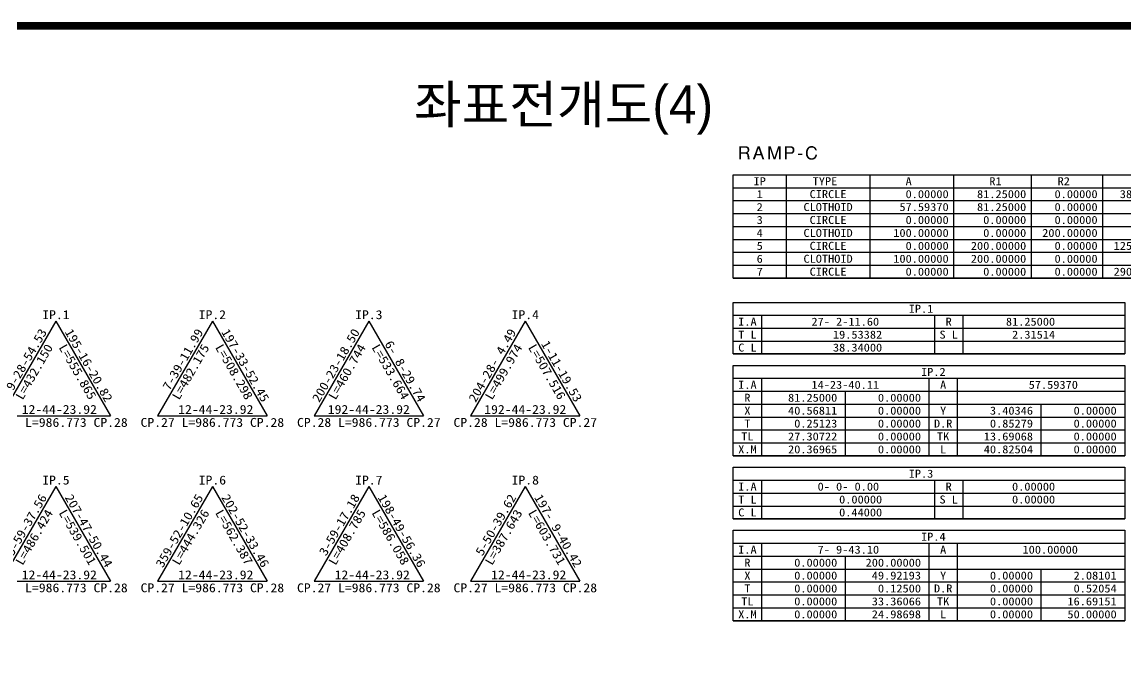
# Model space of a CAD drawing. Header units: feet. Extents: x 229381 to 233586, y 197484 to 200454.
# Drawn here: x 230783 to 232236, y 199515 to 200359 of the extents above; entities that cross this region are included whole.
import ezdxf
from ezdxf.enums import TextEntityAlignment as Align

# ---------------------------------------------------------------- set-up
doc = ezdxf.new("R2010")
doc.units = ezdxf.units.FT
doc.header["$LTSCALE"] = 10
doc.header["$MEASUREMENT"] = 0
for name, color, linetype in [('CA-TABL-LIN1', 4, 'CONTINUOUS'), ('CA-TABL-LIN2', 1, 'CONTINUOUS'), ('CA-TABL-TEX2', 3, 'CONTINUOUS'), ('CX-BORD', 3, 'CONTINUOUS'), ('CX-BORD-LIN1', 4, 'CONTINUOUS'), ('CX-BORD-LIN2', 3, 'CONTINUOUS'), ('CX-BORD-TEX2', 7, 'CONTINUOUS'), ('CX-BORD-TEX3', 6, 'CONTINUOUS'), ('CZ-TEX1', 6, 'CONTINUOUS')]:
    doc.layers.add(name, color=color, linetype=linetype)
doc.styles.add('RP2', font='DotumChe.ttf')
doc.styles.add('TB_TEXT', font='DotumChe.ttf')
doc.styles.add('TB_WBTXT', font='H2GTRE.TTF')
doc.styles.add('TB_WMTXT', font='DotumChe.ttf')

# ---------------------------------------------------------------- blocks, each defined once
blk = doc.blocks.new('CXBLKA1-KHCA')
at = {"layer": 'CX-BORD-LIN1', "const_width": 2}
blk.add_lwpolyline([(796, 0), (0, 0), (0, 554), (796, 554)], close=True, dxfattribs=at)
at = {"layer": 'CX-BORD-LIN1', "style": 'TB_TEXT'}
for tag, height, p in [('TR_RNUM4', 3, (285.11, 26.64)), ('TR_RDAT4', 3.5, (317.5, 27)), ('TR_DGN4', 3.5, (459.12, 27)), ('TR_CHK4', 3.5, (499.12, 27)), ('TR_APP4', 3.5, (539.12, 27)), ('TR_RNUM3', 3, (285.11, 20.64)), ('TR_RDAT3', 3.5, (317.5, 21)), ('TR_DGN3', 3.5, (459.12, 21)), ('TR_CHK3', 3.5, (499.12, 21)), ('TR_APP3', 3.5, (539.12, 21)), ('TR_RNUM2', 3, (285.11, 14.64)), ('TR_RDAT2', 3.5, (317.5, 15)), ('TR_DGN2', 3.5, (459.12, 15)), ('TR_CHK2', 3.5, (499.12, 15)), ('TR_APP2', 3.5, (539.12, 15)), ('TR_RNUM1', 3, (285.11, 8.64)), ('TR_RDAT1', 3.5, (317.5, 9)), ('TR_DGN1', 3.5, (459.12, 9)), ('TR_CHK1', 3.5, (499.12, 9)), ('TR_APP1', 3.5, (539.12, 9))]:
    blk.add_attdef(tag, text='', height=height, dxfattribs=at).set_placement(p, align=Align.MIDDLE_CENTER)
for tag, p in [('TR_RCON4', (342.3, 27)), ('TR_RCON3', (342.3, 21)), ('TR_RCON2', (342.3, 15)), ('TR_RCON1', (342.3, 9))]:
    blk.add_attdef(tag, text='', height=3.5, dxfattribs=at).set_placement(p, align=Align.MIDDLE_LEFT)
at = {"layer": 'CX-BORD-LIN2', "style": 'TB_TEXT'}
blk.add_attdef('TD_VERSION', text='', height=3, rotation=90, dxfattribs=at).set_placement((800.5, 48.01), align=Align.MIDDLE_CENTER)
at = {"layer": 'CX-BORD-TEX2', "style": 'TB_WMTXT'}
for tag, height, p in [('TB_CNAME', 5, (15.34, 531.83)), ('TB_CSCOP', 4, (16.63, 523.83))]:
    blk.add_attdef(tag, text='', height=height, dxfattribs=at).set_placement(p, align=Align.BOTTOM_LEFT)
at = {"layer": 'CX-BORD-TEX2', "style": 'TB_WBTXT'}
for tag, height, p in [('TB_MTITIL', 10, (398, 533.33)), ('TB_STITL', 7, (398, 518.33))]:
    blk.add_attdef(tag, text='', height=height, dxfattribs=at).set_placement(p, align=Align.MIDDLE_CENTER)
at = {"layer": 'CX-BORD-TEX3', "style": 'TB_TEXT'}
for tag, height, p in [('TD_DCOMP', 4.5, (217.5, 25)), ('TD_CSECT', 4.5, (611, 25)), ('TD_CDIST', 4.5, (656, 25)), ('TD_DNAME_TOP', 4.5, (755, 25)), ('TD_DNAME_MAIN', 4.5, (755, 19.01)), ('TD_HSCAL', 4.5, (626.7, 15.24)), ('TD_VSCAL', 4.5, (655.78, 15.24)), ('TD_CCOMP', 4.5, (217.5, 15)), ('TD_DNAME_BOT', 3, (755, 13.65)), ('TD_CNAME', 5, (65, 5.75)), ('TD_FIELD', 4.5, (182.5, 5.53)), ('TD_CSTEP', 4.5, (253.24, 5.53)), ('TD_DWGCODE', 4.5, (641, 5.39)), ('TD_DWGNO', 4.5, (755, 5.39))]:
    blk.add_attdef(tag, text='', height=height, dxfattribs=at).set_placement(p, align=Align.MIDDLE_CENTER)

msp = doc.modelspace()

# ---------------------------------------------------------------- linework, layer by layer
at = {"layer": 'CA-TABL-LIN1', "linetype": 'Continuous'}
for p, q in [((231719.3, 200158.1), (232299.3, 200158.1)), ((231719.3, 200022), (231719.3, 200158.1)), ((232299.3, 200022), (231719.3, 200022)), ((231719.3, 200022), (232299.3, 200022)), ((231719.3, 199990.1), (232234.5, 199990.1)), ((231719.3, 199922.1), (231719.3, 199990.1)), ((232234.5, 199990.1), (232234.5, 199922.1)), ((232234.5, 199922.1), (231719.3, 199922.1)), ((231719.3, 199922.1), (232234.5, 199922.1)), ((231719.3, 199907.1), (232234.5, 199907.1)), ((231719.3, 199788), (231719.3, 199907.1)), ((232234.5, 199907.1), (232234.5, 199788)), ((232234.5, 199788), (231719.3, 199788)), ((231719.3, 199788), (232234.5, 199788)), ((231719.3, 199773.1), (232234.5, 199773.1)), ((231719.3, 199705), (231719.3, 199773.1)), ((232234.5, 199773.1), (232234.5, 199705)), ((232234.5, 199705), (231719.3, 199705)), ((231719.3, 199705), (232234.5, 199705)), ((231719.3, 199690), (232234.5, 199690)), ((231719.3, 199571), (231719.3, 199690)), ((232234.5, 199690), (232234.5, 199571)), ((232234.5, 199571), (231719.3, 199571)), ((231719.3, 199571), (232234.5, 199571))]:
    msp.add_line(p, q, dxfattribs=at)
at = {"layer": 'CA-TABL-LIN2', "linetype": 'Continuous'}
for p, q in [((231789, 200158.1), (231789, 200022)), ((231899.1, 200158.1), (231899.1, 200022)), ((232009.3, 200158.1), (232009.3, 200022)), ((232111.4, 200158.1), (232111.4, 200022)), ((232205.3, 200158.1), (232205.3, 200022)), ((231719.3, 200141), (232299.3, 200141)), ((231719.3, 200124), (232299.3, 200124)), ((231719.3, 200107), (232299.3, 200107)), ((231719.3, 200090), (232299.3, 200090)), ((231719.3, 200073), (232299.3, 200073)), ((231719.3, 200056), (232299.3, 200056)), ((231719.3, 200039), (232299.3, 200039)), ((230827.9, 199965.3), (230755.9, 199840.6)), ((230827.9, 199965.3), (230899.9, 199840.6)), ((231033.8, 199965.3), (230961.8, 199840.6)), ((231033.8, 199965.3), (231105.8, 199840.6)), ((231239.7, 199965.3), (231167.7, 199840.6)), ((231239.7, 199965.3), (231311.7, 199840.6)), ((231445.6, 199965.3), (231373.6, 199840.6)), ((231445.6, 199965.3), (231517.6, 199840.6)), ((231719.3, 199973.1), (232234.5, 199973.1)), ((231756.6, 199973.1), (231756.6, 199922.1)), ((231984.2, 199973.1), (231984.2, 199922.1)), ((232021.4, 199973.1), (232021.4, 199922.1)), ((231719.3, 199956.1), (232234.5, 199956.1)), ((231719.3, 199939.1), (232234.5, 199939.1)), ((231719.3, 199890.1), (232234.5, 199890.1)), ((231756.6, 199890.1), (231756.6, 199788)), ((231976.9, 199890.1), (231976.9, 199788)), ((232014.2, 199890.1), (232014.2, 199788)), ((231719.3, 199873.1), (232234.5, 199873.1)), ((231866.7, 199873.1), (231866.7, 199788)), ((231719.3, 199856.1), (232234.5, 199856.1)), ((232124.3, 199856.1), (232124.3, 199788)), ((230755.9, 199840.6), (230899.9, 199840.6)), ((230961.8, 199840.6), (231105.8, 199840.6)), ((231167.7, 199840.6), (231311.7, 199840.6)), ((231373.6, 199840.6), (231517.6, 199840.6)), ((231719.3, 199839.1), (232234.5, 199839.1)), ((231719.3, 199822.1), (232234.5, 199822.1)), ((231719.3, 199805), (232234.5, 199805)), ((230827.9, 199747.6), (230755.9, 199622.9)), ((230827.9, 199747.6), (230899.9, 199622.9)), ((231033.8, 199747.6), (230961.8, 199622.9)), ((231033.8, 199747.6), (231105.8, 199622.9)), ((231239.7, 199747.6), (231167.7, 199622.9)), ((231239.7, 199747.6), (231311.7, 199622.9)), ((231445.6, 199747.6), (231373.6, 199622.9)), ((231445.6, 199747.6), (231517.6, 199622.9)), ((231719.3, 199756), (232234.5, 199756)), ((231756.6, 199756), (231756.6, 199705)), ((231984.2, 199756), (231984.2, 199705)), ((232021.4, 199756), (232021.4, 199705)), ((231719.3, 199739), (232234.5, 199739)), ((231719.3, 199722), (232234.5, 199722)), ((231719.3, 199673), (232234.5, 199673)), ((231756.6, 199673), (231756.6, 199571)), ((231976.9, 199673), (231976.9, 199571)), ((232014.2, 199673), (232014.2, 199571)), ((231719.3, 199656), (232234.5, 199656)), ((231866.7, 199656), (231866.7, 199571)), ((231719.3, 199639), (232234.5, 199639)), ((232124.3, 199639), (232124.3, 199571)), ((230755.9, 199622.9), (230899.9, 199622.9)), ((230961.8, 199622.9), (231105.8, 199622.9)), ((231167.7, 199622.9), (231311.7, 199622.9)), ((231373.6, 199622.9), (231517.6, 199622.9)), ((231719.3, 199622), (232234.5, 199622)), ((231719.3, 199605), (232234.5, 199605)), ((231719.3, 199588), (232234.5, 199588))]:
    msp.add_line(p, q, dxfattribs=at)
at = {"layer": 'CZ-TEX1'}
for points in [[(231727.3, 200195.5), (231727.3, 200195.4), (231727.3, 200195.5), (231736.8, 200195.4)], [(231727.3, 200195.4), (231727.3, 200194.7), (231736.8, 200195.4), (231738.9, 200194.7)], [(231751.4, 200195.4), (231750.3, 200192.5), (231754.1, 200195.4), (231755.1, 200192.5)], [(231751.4, 200195.5), (231754.1, 200195.4), (231751.4, 200195.5), (231751.4, 200195.4)], [(231765.4, 200195.5), (231765.4, 200195.4), (231765.4, 200195.5), (231768.7, 200195.4)], [(231765.4, 200195.4), (231765.4, 200194.5), (231768.7, 200195.4), (231769, 200194.5)], [(231778.4, 200195.4), (231778.1, 200194.5), (231781.7, 200195.4), (231781.7, 200194.5)], [(231778.5, 200195.5), (231778.4, 200195.4), (231781.7, 200195.5), (231781.7, 200195.4)], [(231787.4, 200195.5), (231787.4, 200195.1), (231795.6, 200195.5), (231797.3, 200195.1)], [(231787.4, 200195.1), (231787.4, 200194.7), (231797.3, 200195.1), (231798, 200194.7)], [(231818.9, 200195), (231818.5, 200194.7), (231825.8, 200195), (231826.4, 200194.7)], [(231821, 200195.7), (231818.9, 200195), (231824.1, 200195.7), (231825.8, 200195)], [(231821.3, 200195.7), (231824.1, 200195.7), (231821.3, 200195.7), (231821, 200195.7)], [(231727.3, 200194.7), (231727.3, 200193.9), (231738.9, 200194.7), (231739.6, 200193.9)], [(231727.3, 200193.9), (231727.3, 200193.6), (231739.6, 200193.9), (231739.8, 200193.6)], [(231727.3, 200193.6), (231727.3, 200193.2), (231729.6, 200193.6), (231729.6, 200193.2)], [(231727.3, 200193.2), (231727.3, 200192.5), (231729.6, 200193.2), (231729.6, 200192.5)], [(231727.3, 200192.5), (231727.3, 200192.2), (231729.6, 200192.5), (231729.6, 200192.2)], [(231727.3, 200192.2), (231727.3, 200191.2), (231729.6, 200192.2), (231729.6, 200191.2)], [(231727.3, 200191.2), (231727.3, 200189.7), (231729.6, 200191.2), (231729.6, 200189.7)], [(231727.3, 200189.7), (231727.3, 200189.4), (231729.6, 200189.7), (231729.6, 200189.4)], [(231727.3, 200189.4), (231727.3, 200188.8), (231729.6, 200189.4), (231729.6, 200188.8)], [(231727.3, 200188.8), (231727.3, 200188.5), (231729.6, 200188.8), (231729.6, 200188.5)], [(231727.3, 200188.5), (231727.3, 200187.8), (231729.6, 200188.5), (231729.6, 200187.8)], [(231727.3, 200187.8), (231727.3, 200187.7), (231729.6, 200187.8), (231729.6, 200187.7)], [(231727.3, 200187.7), (231727.3, 200187.6), (231729.6, 200187.7), (231729.6, 200187.6)], [(231727.3, 200187.6), (231727.3, 200186.9), (231739.1, 200187.6), (231738.3, 200186.9)], [(231727.3, 200186.9), (231727.3, 200186.7), (231738.3, 200186.9), (231738.3, 200186.7)], [(231727.3, 200186.7), (231727.3, 200185.9), (231738.3, 200186.7), (231739.2, 200185.9)], [(231727.3, 200185.9), (231727.3, 200185.6), (231739.2, 200185.9), (231739.3, 200185.6)], [(231727.3, 200185.6), (231727.3, 200185.4), (231729.6, 200185.6), (231729.6, 200185.4)], [(231727.3, 200185.4), (231727.3, 200184.7), (231729.6, 200185.4), (231729.6, 200184.7)], [(231727.3, 200184.7), (231727.3, 200184.6), (231729.6, 200184.7), (231729.6, 200184.6)], [(231727.3, 200184.6), (231727.3, 200183.9), (231729.6, 200184.6), (231729.6, 200183.9)], [(231727.3, 200183.9), (231727.3, 200182.7), (231729.6, 200183.9), (231729.6, 200182.7)], [(231727.3, 200182.7), (231727.3, 200180.4), (231729.6, 200182.7), (231729.6, 200180.4)], [(231736.2, 200187.7), (231735.9, 200187.6), (231739.2, 200187.7), (231739.1, 200187.6)], [(231736, 200193.6), (231737.1, 200193.2), (231739.8, 200193.6), (231740, 200193.2)], [(231736.7, 200187.8), (231736.2, 200187.7), (231739.4, 200187.8), (231739.2, 200187.7)], [(231736.2, 200185.6), (231736.9, 200185.4), (231739.3, 200185.6), (231739.5, 200185.4)], [(231737.5, 200188.5), (231736.7, 200187.8), (231739.9, 200188.5), (231739.4, 200187.8)], [(231736.9, 200185.4), (231737.6, 200184.7), (231739.5, 200185.4), (231739.8, 200184.7)], [(231737.1, 200193.2), (231737.8, 200192.5), (231740, 200193.2), (231740.2, 200192.5)], [(231737.8, 200188.8), (231737.5, 200188.5), (231740, 200188.8), (231739.9, 200188.5)], [(231737.6, 200184.7), (231737.6, 200184.6), (231739.8, 200184.7), (231739.9, 200184.6)], [(231737.6, 200184.6), (231737.9, 200183.9), (231739.9, 200184.6), (231740, 200183.9)], [(231737.8, 200192.5), (231737.9, 200192.2), (231740.2, 200192.5), (231740.3, 200192.2)], [(231738.1, 200189.4), (231737.8, 200188.8), (231740.2, 200189.4), (231740, 200188.8)], [(231737.9, 200192.2), (231738.2, 200191.2), (231740.3, 200192.2), (231740.3, 200191.2)], [(231737.9, 200183.9), (231738, 200182.7), (231740, 200183.9), (231740.3, 200182.7)], [(231738, 200182.7), (231738.1, 200180.4), (231740.3, 200182.7), (231740.4, 200180.4)], [(231738.2, 200191.2), (231738.1, 200189.7), (231740.3, 200191.2), (231740.3, 200189.7)], [(231738.1, 200189.7), (231738.1, 200189.4), (231740.3, 200189.7), (231740.2, 200189.4)], [(231746.5, 200182.2), (231745.1, 200178.7), (231749, 200182.2), (231747.7, 200178.7)], [(231746.9, 200183.4), (231746.5, 200182.2), (231749.4, 200183.4), (231749, 200182.2)], [(231747.6, 200185.2), (231746.9, 200183.4), (231757.7, 200185.2), (231758.3, 200183.4)], [(231748.2, 200186.8), (231747.6, 200185.2), (231750.5, 200186.8), (231749.9, 200185.2)], [(231749, 200188.8), (231748.2, 200186.8), (231751.2, 200188.8), (231750.5, 200186.8)], [(231750.2, 200192.3), (231749, 200188.8), (231752.5, 200192.3), (231751.2, 200188.8)], [(231750.3, 200192.5), (231750.2, 200192.3), (231752.6, 200192.5), (231752.9, 200192.3)], [(231752.6, 200192.5), (231752.5, 200192.3), (231755.1, 200192.5), (231755.2, 200192.3)], [(231752.9, 200192.3), (231754, 200188.8), (231755.2, 200192.3), (231756.4, 200188.8)], [(231754, 200188.8), (231754.6, 200186.8), (231756.4, 200188.8), (231757.1, 200186.8)], [(231754.6, 200186.8), (231755.1, 200185.2), (231757.1, 200186.8), (231757.7, 200185.2)], [(231755.9, 200183.4), (231756.3, 200182.2), (231758.3, 200183.4), (231758.7, 200182.2)], [(231756.3, 200182.2), (231757.5, 200178.7), (231758.7, 200182.2), (231760, 200178.7)], [(231765.4, 200194.5), (231765.4, 200191.9), (231769, 200194.5), (231769.8, 200191.9)], [(231765.4, 200191.9), (231765.4, 200191.8), (231769.8, 200191.9), (231769.9, 200191.8)], [(231765.4, 200191.8), (231765.4, 200191.7), (231767.7, 200191.8), (231767.7, 200191.7)], [(231765.4, 200191.7), (231765.4, 200188.2), (231767.7, 200191.7), (231767.7, 200188.2)], [(231765.4, 200188.2), (231765.4, 200187.9), (231767.7, 200188.2), (231767.7, 200187.9)], [(231765.4, 200187.9), (231765.4, 200186.9), (231767.7, 200187.9), (231767.7, 200186.9)], [(231765.4, 200186.9), (231765.4, 200186.3), (231767.7, 200186.9), (231767.7, 200186.3)], [(231765.4, 200186.3), (231765.4, 200185.1), (231767.7, 200186.3), (231767.7, 200185.1)], [(231765.4, 200185.1), (231765.4, 200185), (231767.7, 200185.1), (231767.7, 200185)], [(231765.4, 200185), (231765.4, 200181.2), (231767.7, 200185), (231767.7, 200181.2)], [(231765.4, 200181.2), (231765.4, 200181.1), (231767.7, 200181.2), (231767.7, 200181.1)], [(231765.4, 200181.1), (231765.4, 200180.7), (231767.7, 200181.1), (231767.7, 200180.7)], [(231765.4, 200180.7), (231765.4, 200178.3), (231767.7, 200180.7), (231767.7, 200178.3)], [(231767.9, 200191.8), (231767.9, 200191.7), (231769.9, 200191.8), (231769.9, 200191.7)], [(231767.9, 200191.7), (231769.1, 200188.2), (231769.9, 200191.7), (231771.1, 200188.2)], [(231769.1, 200188.2), (231769.2, 200187.9), (231771.1, 200188.2), (231771.2, 200187.9)], [(231769.2, 200187.9), (231769.5, 200186.9), (231771.2, 200187.9), (231771.5, 200186.9)], [(231769.5, 200186.9), (231769.7, 200186.3), (231771.5, 200186.9), (231771.7, 200186.3)], [(231769.7, 200186.3), (231770.1, 200185.1), (231771.7, 200186.3), (231772.1, 200185.1)], [(231770.1, 200185.1), (231770.2, 200185), (231772.1, 200185.1), (231772.1, 200185)], [(231770.2, 200185), (231771.4, 200181.2), (231772.1, 200185), (231773.4, 200181.2)], [(231771.4, 200181.2), (231771.5, 200181.1), (231773.4, 200181.2), (231773.4, 200181.1)], [(231771.5, 200181.1), (231771.6, 200180.7), (231775.6, 200181.1), (231775.5, 200180.7)], [(231771.6, 200180.7), (231772.4, 200178.3), (231775.5, 200180.7), (231774.7, 200178.3)], [(231773.7, 200181.2), (231773.4, 200181.1), (231775.7, 200181.2), (231775.6, 200181.1)], [(231774.9, 200185), (231773.7, 200181.2), (231776.9, 200185), (231775.7, 200181.2)], [(231775.3, 200186.3), (231774.9, 200185.1), (231777.3, 200186.3), (231776.9, 200185.1)], [(231774.9, 200185.1), (231774.9, 200185), (231776.9, 200185.1), (231776.9, 200185)], [(231775.5, 200186.9), (231775.3, 200186.3), (231777.5, 200186.9), (231777.3, 200186.3)], [(231775.9, 200187.9), (231775.5, 200186.9), (231777.9, 200187.9), (231777.5, 200186.9)], [(231776, 200188.2), (231775.9, 200187.9), (231778, 200188.2), (231777.9, 200187.9)], [(231777.2, 200191.7), (231776, 200188.2), (231779.2, 200191.7), (231778, 200188.2)], [(231778.1, 200194.5), (231777.2, 200191.9), (231781.7, 200194.5), (231781.7, 200191.9)], [(231777.2, 200191.9), (231777.2, 200191.8), (231779.4, 200191.9), (231779.4, 200191.8)], [(231777.2, 200191.8), (231777.2, 200191.7), (231779.3, 200191.8), (231779.2, 200191.7)], [(231779.4, 200191.9), (231779.3, 200191.8), (231781.7, 200191.9), (231781.7, 200191.8)], [(231779.4, 200191.8), (231779.4, 200191.7), (231781.7, 200191.8), (231781.7, 200191.7)], [(231779.4, 200191.7), (231779.4, 200188.2), (231781.7, 200191.7), (231781.7, 200188.2)], [(231779.4, 200188.2), (231779.4, 200187.9), (231781.7, 200188.2), (231781.7, 200187.9)], [(231779.4, 200187.9), (231779.4, 200186.9), (231781.7, 200187.9), (231781.7, 200186.9)], [(231779.4, 200186.9), (231779.4, 200186.3), (231781.7, 200186.9), (231781.7, 200186.3)], [(231779.4, 200186.3), (231779.4, 200185.1), (231781.7, 200186.3), (231781.7, 200185.1)], [(231779.4, 200185.1), (231779.4, 200185), (231781.7, 200185.1), (231781.7, 200185)], [(231779.4, 200185), (231779.4, 200181.2), (231781.7, 200185), (231781.7, 200181.2)], [(231779.4, 200181.2), (231779.4, 200181.1), (231781.7, 200181.2), (231781.7, 200181.1)], [(231779.4, 200181.1), (231779.4, 200180.7), (231781.7, 200181.1), (231781.7, 200180.7)], [(231779.4, 200180.7), (231779.4, 200178.3), (231781.7, 200180.7), (231781.7, 200178.3)], [(231787.4, 200194.7), (231787.4, 200193.9), (231798, 200194.7), (231798.9, 200193.9)], [(231787.4, 200193.9), (231787.4, 200193.6), (231798.9, 200193.9), (231799, 200193.6)], [(231787.4, 200193.6), (231787.4, 200193.3), (231789.6, 200193.6), (231789.6, 200193.3)], [(231787.4, 200193.3), (231787.4, 200192.9), (231789.6, 200193.3), (231789.6, 200192.9)], [(231787.4, 200192.9), (231787.4, 200192.5), (231789.6, 200192.9), (231789.6, 200192.5)], [(231787.4, 200192.5), (231787.4, 200191.6), (231789.6, 200192.5), (231789.6, 200191.6)], [(231787.4, 200191.6), (231787.4, 200191), (231789.6, 200191.6), (231789.6, 200191)], [(231787.4, 200191), (231787.4, 200189.9), (231789.6, 200191), (231789.6, 200189.9)], [(231787.4, 200189.9), (231787.4, 200189.8), (231789.6, 200189.9), (231789.6, 200189.8)], [(231787.4, 200189.8), (231787.4, 200188.8), (231789.6, 200189.8), (231789.6, 200188.8)], [(231787.4, 200188.8), (231787.4, 200188.7), (231789.6, 200188.8), (231789.6, 200188.7)], [(231787.4, 200188.7), (231787.4, 200187.8), (231789.6, 200188.7), (231789.6, 200187.8)], [(231787.4, 200187.8), (231787.4, 200187.7), (231789.6, 200187.8), (231789.6, 200187.7)], [(231787.4, 200187.7), (231787.4, 200187.5), (231789.6, 200187.7), (231789.6, 200187.5)], [(231787.4, 200187.5), (231787.4, 200186.9), (231799, 200187.5), (231798.5, 200186.9)], [(231787.4, 200186.9), (231787.4, 200186.5), (231798.5, 200186.9), (231798.1, 200186.5)], [(231787.4, 200186.5), (231787.4, 200186), (231798.1, 200186.5), (231797.4, 200186)], [(231787.4, 200186), (231787.4, 200185.6), (231797.4, 200186), (231795.6, 200185.6)], [(231787.4, 200185.6), (231787.4, 200178.3), (231789.6, 200185.6), (231789.6, 200178.3)], [(231795.9, 200187.7), (231795.4, 200187.5), (231799.2, 200187.7), (231799, 200187.5)], [(231795.6, 200193.6), (231796.3, 200193.3), (231799, 200193.6), (231799.2, 200193.3)], [(231796.3, 200187.8), (231795.9, 200187.7), (231799.2, 200187.8), (231799.2, 200187.7)], [(231796.3, 200193.3), (231796.7, 200192.9), (231799.2, 200193.3), (231799.4, 200192.9)], [(231797.2, 200188.7), (231796.3, 200187.8), (231799.6, 200188.7), (231799.2, 200187.8)], [(231796.7, 200192.9), (231797.1, 200192.5), (231799.4, 200192.9), (231799.5, 200192.5)], [(231797.1, 200192.5), (231797.5, 200191.6), (231799.5, 200192.5), (231799.7, 200191.6)], [(231797.6, 200189.8), (231797.2, 200188.8), (231799.8, 200189.8), (231799.6, 200188.8)], [(231797.2, 200188.8), (231797.2, 200188.7), (231799.6, 200188.8), (231799.6, 200188.7)], [(231797.5, 200191.6), (231797.5, 200191), (231799.7, 200191.6), (231799.9, 200191)], [(231797.5, 200191), (231797.6, 200189.9), (231799.9, 200191), (231799.8, 200189.9)], [(231797.6, 200189.9), (231797.6, 200189.8), (231799.8, 200189.9), (231799.8, 200189.8)], [(231804.5, 200185.7), (231804.5, 200184.1), (231810.2, 200185.7), (231810.2, 200184.1)], [(231815, 200187.4), (231814.9, 200185.1), (231817.1, 200187.4), (231817.3, 200185.1)], [(231814.9, 200185.1), (231815, 200184.6), (231817.3, 200185.1), (231817.3, 200184.6)], [(231815.1, 200189.2), (231815, 200187.4), (231817.4, 200189.2), (231817.1, 200187.4)], [(231815, 200184.6), (231815, 200184.5), (231817.3, 200184.6), (231817.3, 200184.5)], [(231815, 200184.5), (231815.2, 200183.4), (231817.3, 200184.5), (231817.7, 200183.4)], [(231815.4, 200190.2), (231815.1, 200189.2), (231817.7, 200190.2), (231817.4, 200189.2)], [(231815.2, 200183.4), (231815.5, 200182.7), (231817.7, 200183.4), (231817.9, 200182.7)], [(231815.5, 200190.7), (231815.4, 200190.3), (231817.8, 200190.7), (231817.7, 200190.3)], [(231815.4, 200190.3), (231815.4, 200190.2), (231817.7, 200190.3), (231817.7, 200190.2)], [(231815.6, 200191.1), (231815.5, 200190.7), (231818.1, 200191.1), (231817.8, 200190.7)], [(231815.5, 200182.7), (231815.7, 200182.3), (231817.9, 200182.7), (231818.1, 200182.3)], [(231816, 200191.8), (231815.6, 200191.1), (231818.6, 200191.8), (231818.1, 200191.1)], [(231815.7, 200182.3), (231815.9, 200181.8), (231818.1, 200182.3), (231818.4, 200181.8)], [(231815.9, 200181.8), (231816, 200181.6), (231818.4, 200181.8), (231818.5, 200181.6)], [(231816.3, 200192.4), (231816, 200191.8), (231818.9, 200192.4), (231818.6, 200191.8)], [(231816, 200181.6), (231816.3, 200181.1), (231818.5, 200181.6), (231819.2, 200181.1)], [(231816.7, 200193), (231816.3, 200192.5), (231819.6, 200193), (231819.1, 200192.5)], [(231816.3, 200192.5), (231816.3, 200192.4), (231819.1, 200192.5), (231818.9, 200192.4)], [(231816.3, 200181.1), (231816.4, 200180.9), (231819.2, 200181.1), (231819.3, 200180.9)], [(231816.4, 200180.9), (231816.7, 200180.5), (231819.3, 200180.9), (231819.8, 200180.5)], [(231816.8, 200193.1), (231816.7, 200193), (231819.7, 200193.1), (231819.6, 200193)], [(231816.7, 200180.5), (231816.9, 200180.3), (231819.8, 200180.5), (231820, 200180.3)], [(231817.3, 200193.6), (231816.8, 200193.1), (231820.9, 200193.6), (231819.7, 200193.1)], [(231817.5, 200193.9), (231817.3, 200193.7), (231823, 200193.9), (231823.8, 200193.7)], [(231817.3, 200193.7), (231817.3, 200193.6), (231821, 200193.7), (231820.9, 200193.6)], [(231817.6, 200194), (231817.5, 200193.9), (231827.1, 200194), (231827.3, 200193.9)], [(231818.5, 200194.7), (231817.6, 200194), (231826.4, 200194.7), (231827.1, 200194)], [(231823, 200193.9), (231821, 200193.7), (231827.3, 200193.9), (231827.4, 200193.7)], [(231823.8, 200193.7), (231824.3, 200193.6), (231827.4, 200193.7), (231827.5, 200193.6)], [(231824.3, 200193.6), (231825.3, 200193.1), (231827.5, 200193.6), (231828.1, 200193.1)], [(231825.2, 200180.5), (231824.8, 200180.3), (231828.1, 200180.5), (231827.9, 200180.3)], [(231825.8, 200180.9), (231825.2, 200180.5), (231828.4, 200180.9), (231828.1, 200180.5)], [(231825.3, 200193.1), (231825.4, 200193), (231828.1, 200193.1), (231828.1, 200193)], [(231825.4, 200193), (231825.9, 200192.5), (231828.1, 200193), (231828.4, 200192.5)], [(231826, 200181.1), (231825.8, 200180.9), (231828.5, 200181.1), (231828.4, 200180.9)], [(231825.9, 200192.5), (231826, 200192.4), (231828.4, 200192.5), (231828.5, 200192.4)], [(231826, 200192.4), (231826.5, 200191.8), (231828.5, 200192.4), (231828.8, 200191.8)], [(231826.4, 200181.6), (231826, 200181.1), (231828.8, 200181.6), (231828.5, 200181.1)], [(231826.5, 200181.8), (231826.4, 200181.6), (231828.9, 200181.8), (231828.8, 200181.6)], [(231826.5, 200191.8), (231826.9, 200191.1), (231828.8, 200191.8), (231829.1, 200191.1)], [(231826.8, 200182.3), (231826.5, 200181.8), (231829.1, 200182.3), (231828.9, 200181.8)], [(231827, 200182.7), (231826.8, 200182.3), (231829.2, 200182.7), (231829.1, 200182.3)], [(231826.9, 200191.1), (231827.1, 200190.7), (231829.1, 200191.1), (231829.4, 200190.7)], [(231827.2, 200183.4), (231827, 200182.7), (231829.4, 200183.4), (231829.2, 200182.7)], [(231827.1, 200190.7), (231827.2, 200190.3), (231829.4, 200190.7), (231829.5, 200190.3)], [(231827.2, 200190.3), (231827.3, 200190.2), (231829.5, 200190.3), (231829.5, 200190.2)], [(231827.5, 200184.5), (231827.2, 200183.4), (231829.7, 200184.5), (231829.4, 200183.4)], [(231827.6, 200184.6), (231827.5, 200184.5), (231829.8, 200184.6), (231829.7, 200184.5)], [(231727.3, 200180.4), (231727.3, 200180.2), (231729.6, 200180.4), (231729.6, 200180.2)], [(231727.3, 200180.2), (231727.3, 200179), (231729.6, 200180.2), (231729.6, 200179)], [(231727.3, 200179), (231727.3, 200178.9), (231729.6, 200179), (231729.6, 200178.9)], [(231727.3, 200178.9), (231727.3, 200178.3), (231729.6, 200178.9), (231729.6, 200178.3)], [(231738.1, 200180.4), (231738.1, 200180.2), (231740.4, 200180.4), (231740.4, 200180.2)], [(231738.1, 200180.2), (231738.3, 200179), (231740.4, 200180.2), (231740.9, 200179)], [(231738.3, 200179), (231738.4, 200178.9), (231740.9, 200179), (231741.1, 200178.9)], [(231738.4, 200178.9), (231738.5, 200178.3), (231741.1, 200178.9), (231741.1, 200178.3)], [(231745.1, 200178.7), (231745.1, 200178.3), (231747.7, 200178.7), (231747.6, 200178.3)], [(231745.1, 200178.3), (231745.1, 200178.3), (231747.6, 200178.3), (231745.1, 200178.3)], [(231757.5, 200178.7), (231757.6, 200178.3), (231760, 200178.7), (231760.1, 200178.3)], [(231816.9, 200180.3), (231817.3, 200179.9), (231820, 200180.3), (231821.3, 200179.9)], [(231817.3, 200179.9), (231817.5, 200179.7), (231821.3, 200179.9), (231822.1, 200179.7)], [(231817.5, 200179.7), (231817.9, 200179.3), (231827.4, 200179.7), (231827, 200179.3)], [(231817.9, 200179.3), (231818.1, 200179.1), (231827, 200179.3), (231826.8, 200179.1)], [(231818.1, 200179.1), (231819.3, 200178.4), (231826.8, 200179.1), (231825.7, 200178.4)], [(231819.3, 200178.4), (231819.4, 200178.3), (231825.7, 200178.4), (231825.4, 200178.3)], [(231819.4, 200178.3), (231820.9, 200177.9), (231825.4, 200178.3), (231824, 200177.9)], [(231820.9, 200177.9), (231821.6, 200177.8), (231824, 200177.9), (231823.7, 200177.8)], [(231821.6, 200177.8), (231822.2, 200177.7), (231823.7, 200177.8), (231822.2, 200177.7)], [(231824.2, 200179.9), (231822.1, 200179.7), (231827.6, 200179.9), (231827.4, 200179.7)], [(231824.8, 200180.3), (231824.2, 200179.9), (231827.9, 200180.3), (231827.6, 200179.9)]]:
    msp.add_solid(points, dxfattribs=at)

# ---------------------------------------------------------------- block references
at = {"layer": 'CX-BORD'}
ref = msp.add_blockref('CXBLKA1-KHCA', (229506, 197584), dxfattribs=dict(at, xscale=5, yscale=4.999999999996866))
ref.add_attrib('TB_MTITIL', '좌표전개도(4)', dxfattribs={"layer": 'CX-BORD-TEX2', "height": 50, "style": 'TB_WBTXT', "oblique": 360}).set_placement((231496, 200250.7), align=Align.MIDDLE_CENTER)

# ---------------------------------------------------------------- texts
at = {"layer": 'CA-TABL-TEX2', "style": 'RP2', "width": 1.128305}
for s, height, p, p2 in [('IP', 10.53, (231746, 200144.3), (231762.2, 200144.3)), ('TYPE', 10.53, (231823.8, 200144.3), (231856.2, 200144.3)), ('A', 10.5, (231946.1, 200144.3), (231954.2, 200144.3)), ('R1', 10.53, (232056.3, 200144.3), (232072.5, 200144.3)), ('R2', 10.53, (232146.2, 200144.3), (232162.4, 200144.3)), ('1', 10.5, (231750.1, 200127.3), (231758.2, 200127.3)), ('   CIRCLE', 10.53, (231795.5, 200127.3), (231868.4, 200127.3)), ('     0.00000', 10.53, (231905.6, 200127.3), (232002.8, 200127.3)), ('   81.25000', 10.53, (232015.8, 200127.3), (232104.9, 200127.3)), ('   0.00000', 10.53, (232117.8, 200127.3), (232198.8, 200127.3)), ('  38.34000', 10.53, (232211.8, 200127.3), (232292.8, 200127.3)), ('2', 10.5, (231750.1, 200110.3), (231758.2, 200110.3)), ('  CLOTHOID', 10.53, (231795.5, 200110.3), (231876.5, 200110.3)), ('    57.59370', 10.53, (231905.6, 200110.3), (232002.8, 200110.3)), ('   81.25000', 10.53, (232015.8, 200110.3), (232104.9, 200110.3)), ('   0.00000', 10.53, (232117.8, 200110.3), (232198.8, 200110.3)), ('3', 10.5, (231750.1, 200093.3), (231758.2, 200093.3)), ('   CIRCLE', 10.53, (231795.5, 200093.3), (231868.4, 200093.3)), ('     0.00000', 10.53, (231905.6, 200093.3), (232002.8, 200093.3)), ('    0.00000', 10.53, (232015.8, 200093.3), (232104.9, 200093.3)), ('   0.00000', 10.53, (232117.8, 200093.3), (232198.8, 200093.3)), ('4', 10.5, (231750.1, 200076.2), (231758.2, 200076.2)), ('  CLOTHOID', 10.53, (231795.5, 200076.2), (231876.5, 200076.2)), ('   100.00000', 10.53, (231905.6, 200076.2), (232002.8, 200076.2)), ('    0.00000', 10.53, (232015.8, 200076.2), (232104.9, 200076.2)), (' 200.00000', 10.53, (232117.8, 200076.2), (232198.8, 200076.2)), ('5', 10.5, (231750.1, 200059.2), (231758.2, 200059.2)), ('   CIRCLE', 10.53, (231795.5, 200059.2), (231868.4, 200059.2)), ('     0.00000', 10.53, (231905.6, 200059.2), (232002.8, 200059.2)), ('  200.00000', 10.53, (232015.8, 200059.2), (232104.9, 200059.2)), ('   0.00000', 10.53, (232117.8, 200059.2), (232198.8, 200059.2)), (' 125.23000', 10.53, (232211.8, 200059.2), (232292.8, 200059.2)), ('6', 10.5, (231750.1, 200042.2), (231758.2, 200042.2)), ('  CLOTHOID', 10.53, (231795.5, 200042.2), (231876.5, 200042.2)), ('   100.00000', 10.53, (231905.6, 200042.2), (232002.8, 200042.2)), ('  200.00000', 10.53, (232015.8, 200042.2), (232104.9, 200042.2)), ('   0.00000', 10.53, (232117.8, 200042.2), (232198.8, 200042.2)), ('7', 10.5, (231750.1, 200025.2), (231758.2, 200025.2)), ('   CIRCLE', 10.53, (231795.5, 200025.2), (231868.4, 200025.2)), ('     0.00000', 10.53, (231905.6, 200025.2), (232002.8, 200025.2)), ('    0.00000', 10.53, (232015.8, 200025.2), (232104.9, 200025.2)), ('   0.00000', 10.53, (232117.8, 200025.2), (232198.8, 200025.2)), (' 290.32000', 10.53, (232211.8, 200025.2), (232292.8, 200025.2)), ('IP.1', 11.7, (230809.9, 199968), (230845.9, 199968)), ('IP.2', 11.7, (231015.8, 199968), (231051.8, 199968)), ('IP.3', 11.7, (231221.7, 199968), (231257.7, 199968)), ('IP.4', 11.7, (231427.6, 199968), (231463.6, 199968)), ('IP.1', 10.53, (231950.2, 199976.4), (231982.6, 199976.4)), ('27- 2-11.60', 10.53, (231822.2, 199959.4), (231911.3, 199959.4)), ('27- 2-11.60', 10.53, (231822.2, 199959.4), (231911.3, 199959.4)), ('R', 10.5, (231998.8, 199959.4), (232006.9, 199959.4)), ('    81.25000', 10.53, (232045.7, 199959.4), (232142.9, 199959.4)), ('T L', 10.53, (231725.8, 199942.3), (231750.1, 199942.3)), ('    19.53382', 10.53, (231818.1, 199942.3), (231915.3, 199942.3)), ('S L', 10.53, (231990.7, 199942.3), (232015, 199942.3)), ('     2.31514', 10.53, (232045.7, 199942.3), (232142.9, 199942.3)), ('C L', 10.53, (231725.8, 199925.3), (231750.1, 199925.3)), ('    38.34000', 10.53, (231818.1, 199925.3), (231915.3, 199925.3)), ('IP.2', 10.53, (231966.4, 199893.3), (231998.8, 199893.3)), ('I.A', 10.53, (231725.8, 199876.3), (231750.1, 199876.3)), ('14-23-40.11', 10.53, (231822.2, 199876.3), (231911.3, 199876.3)), ('14-23-40.11', 10.53, (231822.2, 199876.3), (231911.3, 199876.3)), ('A', 10.5, (231991.5, 199876.3), (231999.6, 199876.3)), ('    57.59370', 10.53, (232075.7, 199876.3), (232172.9, 199876.3)), ('R', 10.5, (231733.9, 199859.3), (231742, 199859.3)), ('    81.25000', 10.53, (231759, 199859.3), (231856.2, 199859.3)), ('     0.00000', 10.53, (231869.2, 199859.3), (231966.4, 199859.3)), (' 12-44-23.92', 11.7, (230773.9, 199843.3), (230881.9, 199843.3)), (' 12-44-23.92', 11.7, (230979.8, 199843.3), (231087.8, 199843.3)), ('192-44-23.92', 11.7, (231185.7, 199843.3), (231293.7, 199843.3)), ('192-44-23.92', 11.7, (231391.6, 199843.3), (231499.6, 199843.3)), ('X', 10.5, (231733.9, 199842.3), (231742, 199842.3)), ('    40.56811', 10.53, (231759, 199842.3), (231856.2, 199842.3)), ('     0.00000', 10.53, (231869.2, 199842.3), (231966.4, 199842.3)), ('     3.40346', 10.53, (232016.6, 199842.3), (232113.8, 199842.3)), ('     0.00000', 10.53, (232126.7, 199842.3), (232223.9, 199842.3)), ('L=986.773', 11.7, (230787.4, 199826.2), (230868.4, 199826.2)), ('CP.28', 11.7, (230877.4, 199826.2), (230922.4, 199826.2)), ('CP.27', 11.7, (230939.3, 199826.2), (230984.3, 199826.2)), ('L=986.773', 11.7, (230993.3, 199826.2), (231074.3, 199826.2)), ('CP.28', 11.7, (231083.3, 199826.2), (231128.3, 199826.2)), ('CP.28', 11.7, (231145.2, 199826.2), (231190.2, 199826.2)), ('L=986.773', 11.7, (231199.2, 199826.2), (231280.2, 199826.2)), ('CP.27', 11.7, (231289.2, 199826.2), (231334.2, 199826.2)), ('CP.28', 11.7, (231351.1, 199826.2), (231396.1, 199826.2)), ('L=986.773', 11.7, (231405.1, 199826.2), (231486.1, 199826.2)), ('CP.27', 11.7, (231495.1, 199826.2), (231540.1, 199826.2)), ('T', 10.5, (231733.9, 199825.3), (231742, 199825.3)), ('     0.25123', 10.53, (231759, 199825.3), (231856.2, 199825.3)), ('     0.00000', 10.53, (231869.2, 199825.3), (231966.4, 199825.3)), ('D.R', 10.53, (231983.4, 199825.3), (232007.7, 199825.3)), ('     0.85279', 10.53, (232016.6, 199825.3), (232113.8, 199825.3)), ('     0.00000', 10.53, (232126.7, 199825.3), (232223.9, 199825.3)), ('TL', 10.53, (231729.8, 199808.3), (231746, 199808.3)), ('    27.30722', 10.53, (231759, 199808.3), (231856.2, 199808.3)), ('     0.00000', 10.53, (231869.2, 199808.3), (231966.4, 199808.3)), ('TK', 10.53, (231987.4, 199808.3), (232003.6, 199808.3)), ('    13.69068', 10.53, (232016.6, 199808.3), (232113.8, 199808.3)), ('     0.00000', 10.53, (232126.7, 199808.3), (232223.9, 199808.3)), ('X.M', 10.53, (231725.8, 199791.3), (231750.1, 199791.3)), ('    20.36965', 10.53, (231759, 199791.3), (231856.2, 199791.3)), ('     0.00000', 10.53, (231869.2, 199791.3), (231966.4, 199791.3)), ('L', 10.5, (231991.5, 199791.3), (231999.6, 199791.3)), ('    40.82504', 10.53, (232016.6, 199791.3), (232113.8, 199791.3)), ('     0.00000', 10.53, (232126.7, 199791.3), (232223.9, 199791.3)), ('IP.5', 11.7, (230809.9, 199750.3), (230845.9, 199750.3)), ('IP.6', 11.7, (231015.8, 199750.3), (231051.8, 199750.3)), ('IP.7', 11.7, (231221.7, 199750.3), (231257.7, 199750.3)), ('IP.8', 11.7, (231427.6, 199750.3), (231463.6, 199750.3)), ('IP.3', 10.53, (231950.2, 199759.3), (231982.6, 199759.3)), ('I.A', 10.53, (231725.8, 199742.3), (231750.1, 199742.3)), (' 0- 0- 0.00', 10.53, (231822.2, 199742.3), (231911.3, 199742.3)), (' 0- 0- 0.00', 10.53, (231822.2, 199742.3), (231911.3, 199742.3)), ('R', 10.5, (231998.8, 199742.3), (232006.9, 199742.3)), ('     0.00000', 10.53, (232045.7, 199742.3), (232142.9, 199742.3)), ('T L', 10.53, (231725.8, 199725.3), (231750.1, 199725.3)), ('     0.00000', 10.53, (231818.1, 199725.3), (231915.3, 199725.3)), ('S L', 10.53, (231990.7, 199725.3), (232015, 199725.3)), ('     0.00000', 10.53, (232045.7, 199725.3), (232142.9, 199725.3)), ('     0.44000', 10.53, (231818.1, 199708.3), (231915.3, 199708.3)), ('IP.4', 10.53, (231966.4, 199676.3), (231998.8, 199676.3)), ('I.A', 10.53, (231725.8, 199659.3), (231750.1, 199659.3)), (' 7- 9-43.10', 10.53, (231822.2, 199659.3), (231911.3, 199659.3)), (' 7- 9-43.10', 10.53, (231822.2, 199659.3), (231911.3, 199659.3)), ('   100.00000', 10.53, (232075.7, 199659.3), (232172.9, 199659.3)), ('R', 10.5, (231733.9, 199642.2), (231742, 199642.2)), ('     0.00000', 10.53, (231759, 199642.2), (231856.2, 199642.2)), ('   200.00000', 10.53, (231869.2, 199642.2), (231966.4, 199642.2)), (' 12-44-23.92', 11.7, (230773.9, 199625.6), (230881.9, 199625.6)), (' 12-44-23.92', 11.7, (230979.8, 199625.6), (231087.8, 199625.6)), (' 12-44-23.92', 11.7, (231185.7, 199625.6), (231293.7, 199625.6)), (' 12-44-23.92', 11.7, (231391.6, 199625.6), (231499.6, 199625.6)), ('X', 10.5, (231733.9, 199625.2), (231742, 199625.2)), ('     0.00000', 10.53, (231759, 199625.2), (231856.2, 199625.2)), ('    49.92193', 10.53, (231869.2, 199625.2), (231966.4, 199625.2)), ('     0.00000', 10.53, (232016.6, 199625.2), (232113.8, 199625.2)), ('     2.08101', 10.53, (232126.7, 199625.2), (232223.9, 199625.2)), ('L=986.773', 11.7, (230787.4, 199608.5), (230868.4, 199608.5)), ('CP.28', 11.7, (230877.4, 199608.5), (230922.4, 199608.5)), ('CP.27', 11.7, (230939.3, 199608.5), (230984.3, 199608.5)), ('L=986.773', 11.7, (230993.3, 199608.5), (231074.3, 199608.5)), ('CP.28', 11.7, (231083.3, 199608.5), (231128.3, 199608.5)), ('CP.27', 11.7, (231145.2, 199608.5), (231190.2, 199608.5)), ('L=986.773', 11.7, (231199.2, 199608.5), (231280.2, 199608.5)), ('CP.28', 11.7, (231289.2, 199608.5), (231334.2, 199608.5)), ('CP.27', 11.7, (231351.1, 199608.5), (231396.1, 199608.5)), ('L=986.773', 11.7, (231405.1, 199608.5), (231486.1, 199608.5)), ('CP.28', 11.7, (231495.1, 199608.5), (231540.1, 199608.5)), ('T', 10.5, (231733.9, 199608.2), (231742, 199608.2)), ('     0.00000', 10.53, (231759, 199608.2), (231856.2, 199608.2)), ('     0.12500', 10.53, (231869.2, 199608.2), (231966.4, 199608.2)), ('D.R', 10.53, (231983.4, 199608.2), (232007.7, 199608.2)), ('     0.00000', 10.53, (232016.6, 199608.2), (232113.8, 199608.2)), ('     0.52054', 10.53, (232126.7, 199608.2), (232223.9, 199608.2)), ('TL', 10.53, (231729.8, 199591.2), (231746, 199591.2)), ('     0.00000', 10.53, (231759, 199591.2), (231856.2, 199591.2)), ('    33.36066', 10.53, (231869.2, 199591.2), (231966.4, 199591.2)), ('TK', 10.53, (231987.4, 199591.2), (232003.6, 199591.2)), ('     0.00000', 10.53, (232016.6, 199591.2), (232113.8, 199591.2)), ('    16.69151', 10.53, (232126.7, 199591.2), (232223.9, 199591.2)), ('X.M', 10.53, (231725.8, 199574.2), (231750.1, 199574.2)), ('     0.00000', 10.53, (231759, 199574.2), (231856.2, 199574.2)), ('    24.98698', 10.53, (231869.2, 199574.2), (231966.4, 199574.2)), ('L', 10.5, (231991.5, 199574.2), (231999.6, 199574.2)), ('     0.00000', 10.53, (232016.6, 199574.2), (232113.8, 199574.2)), ('    50.00000', 10.53, (232126.7, 199574.2), (232223.9, 199574.2))]:
    msp.add_text(s, height=height, dxfattribs=at).set_placement(p, p2, align=Align.FIT)
for s, height, rotation, p, p2 in [('I.A', 10.53, 360, (231725.8, 199959.4), (231750.1, 199959.4)), ('  9-28-54.53', 11.7, 60, (230762.6, 199857.5), (230816.6, 199951.1)), ('195-16-20.82', 11.7, 300, (230839.2, 199951.1), (230893.2, 199857.5)), ('  7-39-11.99', 11.7, 60, (230968.5, 199857.5), (231022.5, 199951.1)), ('197-33-52.45', 11.7, 300, (231045.2, 199951.1), (231099.2, 199857.5)), ('200-23-18.50', 11.7, 60, (231174.4, 199857.5), (231228.4, 199951.1)), ('204-28- 4.49', 11.7, 60, (231380.3, 199857.5), (231434.3, 199951.1)), ('L=432.150', 11.7, 60, (230784.1, 199860.7), (230824.6, 199930.8)), ('L=555.865', 11.7, 300, (230831.2, 199930.8), (230871.7, 199860.7)), ('L=482.175', 11.7, 60, (230990, 199860.7), (231030.5, 199930.8)), ('L=508.298', 11.7, 300, (231037.1, 199930.8), (231077.6, 199860.7)), ('L=460.744', 11.7, 60, (231195.9, 199860.7), (231236.4, 199930.8)), ('L=533.664', 11.7, 300, (231243, 199930.8), (231283.5, 199860.7)), ('  6- 8-29.74', 11.7, 300, (231251.1, 199951.1), (231305.1, 199857.5)), ('L=499.974', 11.7, 60, (231401.9, 199860.7), (231442.4, 199930.8)), ('L=507.516', 11.7, 300, (231448.9, 199930.8), (231489.4, 199860.7)), ('  1-11-19.53', 11.7, 300, (231457, 199951.1), (231511, 199857.5)), ('Y', 10.5, 360, (231991.5, 199842.3), (231999.6, 199842.3)), ('355-59-37.56', 11.7, 60, (230762.6, 199639.8), (230816.6, 199733.3)), ('207-47-50.44', 11.7, 300, (230839.2, 199733.3), (230893.2, 199639.8)), ('359-52-10.65', 11.7, 60, (230968.5, 199639.8), (231022.5, 199733.3)), ('202-52-33.46', 11.7, 300, (231045.2, 199733.3), (231099.2, 199639.8)), ('  3-59-17.18', 11.7, 60, (231174.4, 199639.8), (231228.4, 199733.3)), ('198-49-56.36', 11.7, 300, (231251.1, 199733.3), (231305.1, 199639.8)), ('  5-50-39.62', 11.7, 60, (231380.3, 199639.8), (231434.3, 199733.3)), ('197- 9-40.42', 11.7, 300, (231457, 199733.3), (231511, 199639.8)), ('L=486.424', 11.7, 60, (230784.1, 199643), (230824.6, 199713.1)), ('L=539.501', 11.7, 300, (230831.2, 199713.1), (230871.7, 199643)), ('L=444.326', 11.7, 60, (230990, 199643), (231030.5, 199713.1)), ('L=562.387', 11.7, 300, (231037.1, 199713.1), (231077.6, 199643)), ('L=408.785', 11.7, 60, (231195.9, 199643), (231236.4, 199713.1)), ('L=586.058', 11.7, 300, (231243, 199713.1), (231283.5, 199643)), ('L=387.643', 11.7, 60, (231401.9, 199643), (231442.4, 199713.1)), ('L=603.731', 11.7, 300, (231448.9, 199713.1), (231489.4, 199643)), ('C L', 10.53, 360, (231725.8, 199708.3), (231750.1, 199708.3)), ('A', 10.5, 360, (231991.5, 199659.3), (231999.6, 199659.3)), ('Y', 10.5, 360, (231991.5, 199625.2), (231999.6, 199625.2))]:
    msp.add_text(s, height=height, rotation=rotation, dxfattribs=at).set_placement(p, p2, align=Align.FIT)

doc.saveas('drawing.dxf')
